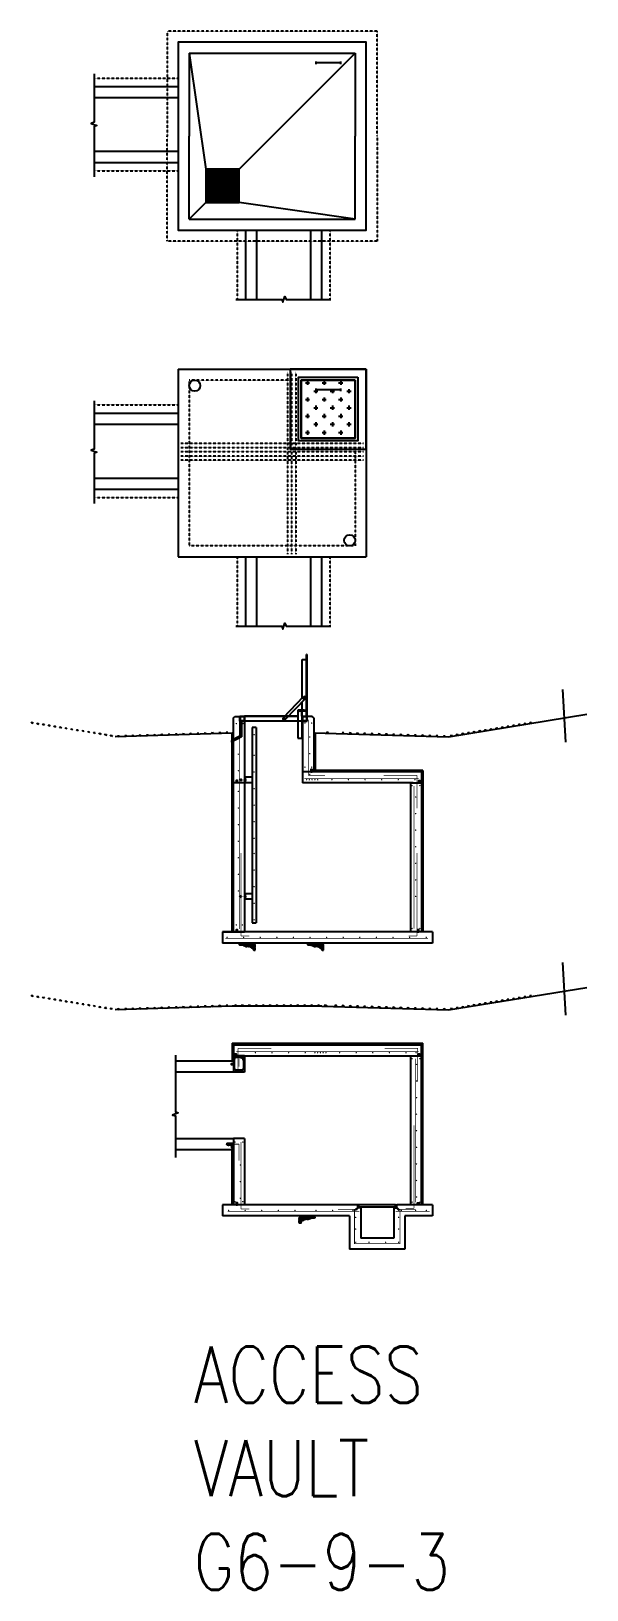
# Model space of a CAD drawing. Header units: inches. Extents: x -154 to 247, y -484 to 644.
import ezdxf

# ---------------------------------------------------------------- set-up
doc = ezdxf.new("R2010")
doc.units = ezdxf.units.IN
doc.header["$MEASUREMENT"] = 0
doc.linetypes.add('HIDDEN2', pattern=[0.1875, 0.125, -0.0625])
for name, color, linetype in [('COE-01', 1, 'Continuous'), ('COE-01-HIDDEN', 1, 'HIDDEN2'), ('COE-02', 2, 'Continuous'), ('COE-03', 3, 'Continuous'), ('COE-04', 4, 'Continuous'), ('S-DETL-PN01', 2, 'Continuous'), ('S-DETL-PN01-HIDE', 3, 'HIDDEN2'), ('S-DETL-PN02', 4, 'Continuous'), ('S-DETL-PN03', 1, 'Continuous'), ('S-DIM', 2, 'Continuous'), ('S-EXISTING', 13, 'Continuous'), ('S-FOOTING', 2, 'HIDDEN2'), ('S-TEXT', 4, 'Continuous'), ('SNFILL', 3, 'Continuous')]:
    doc.layers.add(name, color=color, linetype=linetype)
doc.styles.add('3_32', font='romans.shx', dxfattribs={"width": 0.8})

# ---------------------------------------------------------------- blocks, each defined once
blk = doc.blocks.new('structural_fill')
at = {"layer": 'SNFILL'}
for points in [[(0, -2.6), (0.1, -2.3), (0.2, -2), (0.4, -1.7), (0.7, -1.6), (1.3, -1.6), (1.6, -1.7), (1.9, -1.9), (1.7, -2.2), (1.4, -2.4), (1.1, -2.5), (0.8, -2.6), (0.6, -2.6), (0.3, -2.6), (0.1, -2.5)], [(0.1, -1.3), (0.1, -1), (0.2, -0.7), (0.4, -0.4), (0.7, -0.2), (1, -0.1), (1.6, -0.1), (1.9, -0.2), (2.2, -0.3), (2.4, -0.6), (2.2, -0.9), (1.9, -1.2), (1.6, -1.3), (1.3, -1.3), (1, -1.4), (0.7, -1.5), (0.4, -1.5), (0.1, -1.3), (0.1, -1.3)], [(0.1, -3.6), (0.1, -3.3), (0.2, -3.1), (0.5, -2.8), (0.8, -2.8), (1.1, -2.7), (1.3, -2.7), (1.6, -2.8), (1.6, -3.1), (1.6, -3.3), (1.3, -3.5), (1, -3.6), (0.8, -3.7), (0.5, -3.7), (0.2, -3.7), (0.1, -3.7)], [(0.2, -4.6), (0.1, -4.4), (0.2, -4.1), (0.5, -4), (0.8, -3.9), (1.3, -3.9), (1.6, -4), (1.6, -4.2), (1.3, -4.5), (1.1, -4.6), (0.8, -4.7), (0.5, -4.7), (0.3, -4.7), (0.2, -4.7)], [(1.9, -3), (1.7, -2.9), (1.6, -2.6), (1.6, -2.4), (1.9, -2.2), (2.1, -2.1), (2.4, -2), (2.7, -2), (3, -2.1), (3, -2.4), (2.9, -2.6), (2.7, -2.9), (2.5, -3), (2.2, -3), (2, -3)], [(2, -1.9), (1.8, -1.7), (1.8, -1.4), (2, -1.2), (2.3, -1.1), (2.8, -1.1), (3, -1.4), (2.8, -1.6), (2.6, -1.7), (2.3, -1.8), (2, -1.9), (2, -1.9)], [(2.7, -0.1), (3, -0.1), (3.2, -0.4), (3.3, -0.7), (3.1, -0.9), (2.8, -1), (2.6, -0.9), (2.4, -0.6), (2.3, -0.4), (2.5, -0.1), (2.7, 0)], [(3.4, -1), (3.6, -1), (3.9, -1), (4.1, -1.3), (4.2, -1.6), (4.1, -1.8), (3.9, -2.1), (3.6, -2.2), (3, -2.2), (2.7, -1.9), (2.8, -1.7), (3, -1.4), (3.2, -1.1), (3.3, -1)], [(4.1, 0), (4.4, 0), (4.7, -0.1), (4.9, -0.4), (4.8, -0.6), (4.5, -0.9), (4.2, -0.9), (4, -0.9), (3.7, -0.9), (3.4, -0.8), (3.3, -0.5), (3.4, -0.2), (3.7, -0.1), (4, 0), (4.2, 0)], [(5.2, -1.6), (4.9, -1.9), (4.7, -1.9), (4.4, -1.8), (4.3, -1.6), (4.3, -1.3), (4.4, -1), (4.7, -0.9), (4.9, -0.8), (5.2, -0.8), (5.5, -0.7), (5.8, -0.7), (6, -1), (5.9, -1.2), (5.7, -1.5), (5.5, -1.5), (5.3, -1.6)], [(6.1, 0), (6.4, -0.1), (6.6, -0.2), (6.7, -0.5), (6.4, -0.6), (6.1, -0.6), (5.9, -0.6), (5.6, -0.7), (5.3, -0.7), (5, -0.6), (4.9, -0.3), (5.2, -0.1), (5.5, -0.1), (5.7, 0), (6, 0), (6.1, 0)], [(6.8, -1.1), (7.1, -1.2), (7.4, -1.3), (7.5, -1.6), (7.2, -1.8), (6.9, -1.9), (6.6, -1.9), (6.3, -1.9), (6, -1.9), (5.7, -1.8), (5.8, -1.5), (6.1, -1.4), (6.4, -1.3), (6.7, -1.2), (6.7, -1.2)], [(6.8, -0.6), (7, -0.7), (7, -1), (6.7, -1.1), (6.4, -1.2), (6.2, -1.2), (5.9, -0.9), (6.1, -0.6), (6.4, -0.6), (6.6, -0.6), (6.8, -0.6)], [(7.5, 0), (7.7, -0.1), (8, -0.2), (8.1, -0.5), (7.9, -0.7), (7.6, -0.8), (7.3, -0.9), (7, -0.8), (7, -0.5), (7.1, -0.2), (7.3, -0.1), (7.4, 0)], [(8, -0.9), (8.3, -0.9), (8.7, -1), (8.6, -1.3), (8.3, -1.4), (8, -1.4), (7.4, -1.3), (7.3, -1), (7.6, -0.9), (7.9, -0.9)], [(9.3, 0), (9.6, -0.2), (9.9, -0.4), (10, -0.7), (9.7, -0.9), (9.4, -0.9), (9.1, -1), (8.5, -0.9), (8.1, -0.7), (8.2, -0.4), (8.2, -0.2), (8.5, -0.1), (8.8, 0), (9.4, 0)], [(11.2, 0), (11.5, -0.2), (11.7, -0.5), (11.4, -0.7), (11.1, -0.9), (10.2, -0.9), (10, -0.6), (10, -0.3), (10.3, -0.2), (10.6, -0.1), (10.9, -0.1), (11.1, 0)]]:
    blk.add_lwpolyline(points, dxfattribs=at)

msp = doc.modelspace()

# ---------------------------------------------------------------- hatches: boundary and pattern name
at = {"layer": 'COE-01'}
h = msp.add_hatch(dxfattribs=at)
h.set_pattern_fill('ANSI31', color=256, scale=15.748, style=0)
h.set_pattern_definition([(135, (680.7817, 1351.7008), (1.3919397, 1.3919397), [])])
h.paths.add_polyline_path([(-9, 136.2), (-8, 136.2), (-8, 4.2), (-9, 4.2)])
h = msp.add_hatch(dxfattribs=at)
h.set_pattern_fill('ANSI31', color=256, scale=15.748, style=0)
h.set_pattern_definition([(45, (-16530254.0596, -47523365.146), (-1.391939698766, 1.391939698766), [])])
h.paths.add_polyline_path([(129, 109.2), (51, 109.2), (51, 136.2), (50, 136.3), (50, 108.2), (128, 108.2), (128, 4.2), (129, 4.2)])
for points in [[(-5, 101.8), (-6, 101.8), (-6, 100.3), (-5, 100.3)], [(48.9, 109.7), (47.9, 109.7), (47.9, 108.2), (48.9, 108.2)], [(126.9, 101.7), (125.9, 101.7), (125.9, 100.2), (126.9, 100.2)], [(-5, -6.2), (-6, -6.2), (-6, -7.7), (-5, -7.7)], [(126, -6.3), (125, -6.3), (125, -7.8), (126, -7.8)], [(-7, -95.9), (-6, -95.9), (-6, -97.4), (-7, -97.4)], [(125.5, -95.9), (126.5, -95.9), (126.5, -97.4), (125.5, -97.4)], [(-9.5, -103.9), (-9.5, -102.9), (-8, -102.9), (-8, -103.9)], [(-9.5, -162.9), (-9.5, -163.9), (-8, -163.9), (-8, -162.9)], [(-5, -203.9), (-6, -203.9), (-6, -205.4), (-5, -205.4)], [(125, -203.9), (126, -203.9), (126, -205.4), (125, -205.4)]]:
    msp.add_hatch(color=256, dxfattribs=at).paths.add_polyline_path(points)
h = msp.add_hatch(dxfattribs=at)
h.set_pattern_fill('ANSI31', color=256, scale=15.748, style=0)
h.set_pattern_definition([(135, (16530385.966, -47523586.8188), (1.391939698766, 1.391939698766), [])])
h.paths.add_polyline_path([(-9, -88.4), (63, -88.4), (129, -88.4), (128, -89.4), (64, -89.4), (-8, -89.4), (-8, -101.4), (-9, -101.4)])
h = msp.add_hatch(dxfattribs=at)
h.set_pattern_fill('ANSI31', color=256, scale=15.748, style=0)
h.set_pattern_definition([(45, (-560.8753, 1130.0278), (-1.3919397, 1.3919397), [])])
h.paths.add_polyline_path([(129, -88.4), (128, -89.4), (128, -193.4), (129, -193.4)])
h = msp.add_hatch(dxfattribs=at)
h.set_pattern_fill('ANSI31', color=256, scale=15.748, style=0)
h.set_pattern_definition([(225, (16530385.966, 47523283.9292), (1.391939698766, -1.391939698766), [])])
h.paths.add_polyline_path([(-9, -193.4), (-8, -193.4), (-8, -165.4), (-9, -165.4)])
at = {"layer": 'S-DETL-PN01'}
h = msp.add_hatch(dxfattribs=at)
h.set_pattern_fill('GRATE', color=256, scale=24, style=0)
h.set_pattern_definition([(0, (-1315.9901, 200.2305), (0, 0.75), []), (90, (-1315.99, 200.2305), (-3, 2e-16), [])])
h.paths.add_polyline_path([(-28, 520.3), (-4, 520.3), (-4, 544.3), (-28, 544.3)])
at = {"layer": 'S-DETL-PN03'}
h = msp.add_hatch(dxfattribs=at)
h.set_pattern_fill('CROSS', color=256, scale=24, style=0)
h.set_pattern_definition([(0, (-40, 545.685), (6, -6), [3, -9]), (270, (-38.5, 547.185), (-6, -6), [3, -9])])
h.paths.add_polyline_path([(80, 349.7), (80, 391.7), (41, 391.7), (41, 349.7)])

# ---------------------------------------------------------------- linework, layer by layer
at = {"layer": 'COE-01'}
for p, q in [((51.5, 622.3), (51.5, 620.3)), ((69.5, 621.3), (51.5, 621.3)), ((69.5, 622.3), (69.5, 620.3)), ((51.5, 385.7), (51.5, 383.7)), ((69.5, 384.7), (51.5, 384.7)), ((69.5, 385.7), (69.5, 383.7)), ((45, 193), (44.7, 193)), ((44.7, 148.2), (44.7, 193)), ((45, 193), (45.2, 193)), ((45, 148), (45, 193)), ((45.2, 148.5), (45.2, 193)), ((41.7, 161.5), (41.7, 189.4)), ((41.7, 189.4), (44.7, 189.4)), ((42.5, 162.3), (27.9, 147.2)), ((43.9, 160.9), (29.3, 145.9)), ((41.5, 158.3), (41.5, 142.2)), ((41.7, 152), (41.7, 158.7)), ((-3.3, 144.9), (-3.3, 148.5)), ((-3.3, 148.5), (0.2, 148.5)), ((-3.3, 144.9), (-3.3, 148.5)), ((-3, 148.2), (0, 148.2)), ((-3, 145.2), (-3, 148.2)), ((31.9, 148.5), (0, 148.5)), ((0, 145.2), (0, 148.2)), ((0.2, 144.9), (0.2, 148.5)), ((31.7, 148.2), (0.2, 148.2)), ((38.5, 148.2), (31.6, 148.2)), ((38.5, 148.5), (31.8, 148.5)), ((38.5, 152.8), (38.5, 132.4)), ((41.5, 152.8), (38.5, 152.8)), ((43.2, 152.8), (40, 152.8)), ((43.2, 152), (40, 151.9)), ((42, 152.9), (41.5, 152.9)), ((41.5, 148.5), (41.5, 152.8)), ((44.7, 152), (41.7, 152)), ((42, 148.5), (41.7, 148.5)), ((41.7, 144.9), (41.7, 148.5)), ((41.7, 148.5), (45.2, 148.5)), ((42, 145.2), (42, 148.2)), ((42, 148.2), (45, 148.2)), ((44.7, 148), (44.7, 148.2)), ((44.7, 148), (45, 148)), ((44.7, 148), (44.7, 148)), ((45, 145.2), (45, 148.2)), ((45.2, 144.9), (45.2, 148.5)), ((-8, 136.2), (-9, 136.2)), ((0, 144.9), (-3.3, 144.9)), ((-3.3, 144.9), (-3.3, 134)), ((-3.3, 144.9), (0.2, 144.9)), ((-3, 145.2), (0, 145.2)), ((-2.3, 144.9), (-2.3, 133.4)), ((41.3, 144.9), (0.2, 144.9)), ((41.7, 144.9), (41.5, 144.9)), ((41.5, 142.2), (41.5, 132.4)), ((41.7, 144.9), (45.2, 144.9)), ((42, 145.2), (45, 145.2)), ((51, 136.2), (50, 136.2)), ((51, 136.2), (51, 109.2)), ((-3.3, 134), (-9.4, 130.8)), ((-2.3, 133.4), (-9.4, 129.7)), ((38.5, 132.4), (41.5, 132.4)), ((42, 132.4), (41.5, 132.4)), ((129, 109.2), (51, 109.2)), ((129, 109.2), (129, -7.8)), ((56, -61.4), (-9, -61.4)), ((-9, -88.4), (129, -88.4)), ((-9, -88.4), (-9, -101.4)), ((-9, -205.4), (-9, -165.4))]:
    msp.add_line(p, q, dxfattribs=at)
at = {"layer": 'COE-01', "linetype": 'Continuous'}
for p, q in [((-9, -7.8), (-9, 136.2)), ((129, -205.4), (129, -88.4))]:
    msp.add_line(p, q, dxfattribs=at)
at = {"layer": 'COE-01'}
for points in [[(50, 136.3), (147.4, 133.4), (247.5, 149.8)], [(-9, 136.2), (-93.5, 133.4)], [(-6, 100.3), (-5, 100.3), (-5, 101.8), (-6, 101.8), (-6, 100.3)], [(47.9, 108.2), (48.9, 108.2), (48.9, 109.7), (47.9, 109.7), (47.9, 108.2)], [(125.9, 100.2), (126.9, 100.2), (126.9, 101.7), (125.9, 101.7), (125.9, 100.2)], [(-6, -7.7), (-5, -7.7), (-5, -6.2), (-6, -6.2), (-6, -7.7)], [(125, -7.8), (126, -7.8), (126, -6.3), (125, -6.3), (125, -7.8)], [(56, -61.4), (147.4, -64.2), (247.5, -47.9)], [(-9, -61.4), (-93.5, -64.2)], [(-6, -97.4), (-7, -97.4), (-7, -95.9), (-6, -95.9), (-6, -97.4)], [(126.5, -97.4), (125.5, -97.4), (125.5, -95.9), (126.5, -95.9), (126.5, -97.4)], [(-8, -102.9), (-8, -103.9), (-9.5, -103.9), (-9.5, -102.9), (-8, -102.9)], [(-8, -163.9), (-8, -162.9), (-9.5, -162.9), (-9.5, -163.9), (-8, -163.9)], [(-6, -205.4), (-5, -205.4), (-5, -203.9), (-6, -203.9), (-6, -205.4)], [(126, -205.4), (125, -205.4), (125, -203.9), (126, -203.9), (126, -205.4)]]:
    msp.add_lwpolyline(points, dxfattribs=at)
at = {"layer": 'COE-01', "linetype": 'Continuous', "flags": 128}
msp.add_lwpolyline([(-9.4, 130.8), (-9.4, 129.7)], dxfattribs=at)
at = {"layer": 'COE-01'}
for centre, radius in [((43.2, 161.6), 0.734), ((28.6, 146.5), 0.734), ((40, 152.4), 0.442), ((43.2, 152.4), 0.442), ((44.8, 148.1), 0.125)]:
    msp.add_circle(centre, radius, dxfattribs=at)
for centre, start, end in [((43.2, 161.6), 315.8677, 135.8677), ((28.6, 146.5), 135.8677, 315.8677)]:
    msp.add_arc(centre, 0.984, start, end, dxfattribs=at)
msp.add_spline([(-8, -162.1), (-8.6, -162.3), (-9.3, -162.2), (-10, -162.3), (-10.7, -162.1), (-11.5, -162.3), (-12.1, -162.1), (-12.6, -162), (-12.7, -161.4), (-12.5, -160.8), (-12.1, -160.6), (-11.3, -160.7), (-10.6, -160.6), (-9.7, -160.8), (-8.8, -160.7), (-8, -160.7)], degree=3, dxfattribs=at)
at = {"layer": 'COE-01-HIDDEN'}
for p, q in [((31, 397.7), (31, 265.7)), ((34, 397.7), (34, 265.7)), ((37, 397.7), (37, 265.7)), ((86, 345.7), (-46, 345.7)), ((86, 342.7), (-46, 342.7)), ((86, 339.7), (-46, 339.7)), ((86, 336.7), (-46, 336.7)), ((86, 333.7), (-46, 333.7))]:
    msp.add_line(p, q, dxfattribs=at)
at = {"layer": 'COE-02'}
for p, q in [((229.8, 167.7), (232, 129.6)), ((229.8, -30), (232, -68.1))]:
    msp.add_line(p, q, dxfattribs=at)
for points in [[(-153.5, 143.2), (-154.3, 144)], [(-153.5, 143.2), (-153.5, 144.3)], [(-153.5, 143.2), (-152.7, 144)], [(-149.4, 142.5), (-150.2, 143.3)], [(-149.4, 142.5), (-149.4, 143.6)], [(-149.4, 142.5), (-148.6, 143.3)], [(-145.3, 141.9), (-146.1, 142.6)], [(-145.3, 141.9), (-145.3, 143)], [(-145.3, 141.9), (-144.5, 142.6)], [(-141.2, 141.2), (-142, 142)], [(-141.2, 141.2), (-141.2, 142.3)], [(-141.2, 141.2), (-140.4, 142)], [(-137.1, 140.5), (-137.9, 141.3)], [(-137.1, 140.5), (-137.1, 141.6)], [(-137.1, 140.5), (-136.3, 141.3)], [(-133.1, 139.8), (-133.9, 140.6)], [(-133.1, 139.8), (-133.1, 141)], [(-133.1, 139.8), (-132.3, 140.6)], [(-129, 139.2), (-129.8, 140)], [(-129, 139.2), (-129, 140.3)], [(-129, 139.2), (-128.2, 140)], [(-124.9, 138.5), (-125.7, 139.3)], [(-124.9, 138.5), (-124.9, 139.6)], [(-124.9, 138.5), (-124.1, 139.3)], [(-120.8, 137.8), (-121.6, 138.6)], [(-120.8, 137.8), (-120.8, 139)], [(-120.8, 137.8), (-120, 138.6)], [(-116.7, 137.2), (-117.5, 138)], [(-116.7, 137.2), (-116.7, 138.3)], [(-116.7, 137.2), (-115.9, 138)], [(-112.6, 136.5), (-113.4, 137.3)], [(-112.6, 136.5), (-112.6, 137.6)], [(-112.6, 136.5), (-111.8, 137.3)], [(-108.6, 135.8), (-109.3, 136.6)], [(-108.6, 135.8), (-108.6, 137)], [(-108.6, 135.8), (-107.8, 136.6)], [(-104.5, 135.2), (-105.3, 136)], [(-104.5, 135.2), (-104.5, 136.3)], [(-104.5, 135.2), (-103.7, 136)], [(-100.4, 134.5), (-100.4, 135.6)], [(-64.9, 134.4), (-64.9, 135.5)], [(-59.7, 134.6), (-59.7, 135.7)], [(-54.4, 134.7), (-55.2, 135.5)], [(-54.4, 134.7), (-54.4, 135.9)], [(-54.4, 134.7), (-53.7, 135.5)], [(-49.2, 134.9), (-50, 135.7)], [(-49.2, 134.9), (-49.2, 136)], [(-49.2, 134.9), (-48.4, 135.7)], [(-44, 135.1), (-44.8, 135.9)], [(-44, 135.1), (-44, 136.2)], [(-44, 135.1), (-43.2, 135.9)], [(-38.8, 135.3), (-39.5, 136.1)], [(-38.8, 135.3), (-38.8, 136.4)], [(-38.8, 135.3), (-38, 136.1)], [(-33.5, 135.4), (-34.3, 136.2)], [(-33.5, 135.4), (-33.5, 136.6)], [(-33.5, 135.4), (-32.7, 136.2)], [(-28.3, 135.6), (-29.1, 136.4)], [(-28.3, 135.6), (-28.3, 136.7)], [(-28.3, 135.6), (-27.5, 136.4)], [(-23.1, 135.8), (-23.8, 136.6)], [(-23.1, 135.8), (-23.1, 136.9)], [(-23.1, 135.8), (-22.3, 136.6)], [(-17.8, 136), (-18.6, 136.7)], [(-17.8, 136), (-17.8, 137.1)], [(-17.8, 136), (-17, 136.7)], [(-12.6, 136.1), (-13.4, 136.9)], [(-12.6, 136.1), (-12.6, 137.2)], [(-12.6, 136.1), (-11.8, 136.9)], [(60.1, 136.1), (59.3, 136.9)], [(60.1, 136.1), (60.1, 137.2)], [(60.1, 136.1), (60.9, 136.9)], [(71.3, 136), (70.5, 136.7)], [(71.3, 136), (71.3, 137.1)], [(71.3, 136), (72.1, 136.7)], [(76.6, 135.8), (75.8, 136.6)], [(76.6, 135.8), (76.6, 136.9)], [(76.6, 135.8), (77.4, 136.6)], [(81.8, 135.6), (81, 136.4)], [(81.8, 135.6), (81.8, 136.7)], [(81.8, 135.6), (82.6, 136.4)], [(87, 135.4), (86.2, 136.2)], [(87, 135.4), (87, 136.6)], [(87, 135.4), (87.8, 136.2)], [(92.3, 135.3), (91.5, 136.1)], [(92.3, 135.3), (92.3, 136.4)], [(92.3, 135.3), (93.1, 136.1)], [(97.5, 135.1), (96.7, 135.9)], [(97.5, 135.1), (97.5, 136.2)], [(97.5, 135.1), (98.3, 135.9)], [(102.7, 134.9), (101.9, 135.7)], [(102.7, 134.9), (102.7, 136)], [(102.7, 134.9), (103.5, 135.7)], [(108, 134.7), (107.2, 135.5)], [(108, 134.7), (108, 135.9)], [(108, 134.7), (108.7, 135.5)], [(113.2, 134.6), (113.2, 135.7)], [(118.4, 134.4), (118.4, 135.5)], [(153.9, 134.5), (153.9, 135.6)], [(158, 135.2), (157.2, 136)], [(158, 135.2), (158, 136.3)], [(158, 135.2), (158.8, 136)], [(162.1, 135.8), (161.3, 136.6)], [(162.1, 135.8), (162.1, 137)], [(162.1, 135.8), (162.9, 136.6)], [(166.1, 136.5), (165.3, 137.3)], [(166.1, 136.5), (166.1, 137.6)], [(166.1, 136.5), (166.9, 137.3)], [(170.2, 137.2), (169.4, 138)], [(170.2, 137.2), (170.2, 138.3)], [(170.2, 137.2), (171, 138)], [(174.3, 137.8), (173.5, 138.6)], [(174.3, 137.8), (174.3, 139)], [(174.3, 137.8), (175.1, 138.6)], [(178.4, 138.5), (177.6, 139.3)], [(178.4, 138.5), (178.4, 139.6)], [(178.4, 138.5), (179.2, 139.3)], [(182.5, 139.2), (181.7, 140)], [(182.5, 139.2), (182.5, 140.3)], [(182.5, 139.2), (183.3, 140)], [(186.6, 139.8), (185.8, 140.6)], [(186.6, 139.8), (186.6, 141)], [(186.6, 139.8), (187.4, 140.6)], [(190.6, 140.5), (189.8, 141.3)], [(190.6, 140.5), (190.6, 141.6)], [(190.6, 140.5), (191.4, 141.3)], [(194.7, 141.2), (193.9, 142)], [(194.7, 141.2), (194.7, 142.3)], [(194.7, 141.2), (195.5, 142)], [(198.8, 141.9), (198, 142.6)], [(198.8, 141.9), (198.8, 143)], [(198.8, 141.9), (199.6, 142.6)], [(202.9, 142.5), (202.1, 143.3)], [(202.9, 142.5), (202.9, 143.6)], [(202.9, 142.5), (203.7, 143.3)], [(207, 143.2), (206.2, 144)], [(207, 143.2), (207, 144.3)], [(207, 143.2), (207.8, 144)], [(-100.4, 134.5), (-101.2, 135.3)], [(-100.4, 134.5), (-99.6, 135.3)], [(-96.3, 133.8), (-97.1, 134.6)], [(-96.3, 133.8), (-96.3, 135)], [(-96.3, 133.8), (-95.5, 134.6)], [(-91.1, 133.5), (-91.9, 134.3)], [(-91.1, 133.5), (-91.1, 134.7)], [(-91.1, 133.5), (-90.3, 134.3)], [(-85.8, 133.7), (-86.6, 134.5)], [(-85.8, 133.7), (-85.8, 134.8)], [(-85.8, 133.7), (-85, 134.5)], [(-80.6, 133.9), (-81.4, 134.7)], [(-80.6, 133.9), (-80.6, 135)], [(-80.6, 133.9), (-79.8, 134.7)], [(-75.4, 134), (-76.2, 134.8)], [(-75.4, 134), (-75.4, 135.2)], [(-75.4, 134), (-74.6, 134.8)], [(-70.1, 134.2), (-70.9, 135)], [(-70.1, 134.2), (-70.1, 135.3)], [(-70.1, 134.2), (-69.3, 135)], [(-64.9, 134.4), (-65.7, 135.2)], [(-64.9, 134.4), (-64.1, 135.2)], [(-59.7, 134.6), (-60.5, 135.4)], [(-59.7, 134.6), (-58.9, 135.4)], [(113.2, 134.6), (112.4, 135.4)], [(113.2, 134.6), (114, 135.4)], [(118.4, 134.4), (117.6, 135.2)], [(118.4, 134.4), (119.2, 135.2)], [(123.6, 134.2), (122.9, 135)], [(123.6, 134.2), (123.6, 135.3)], [(123.6, 134.2), (124.4, 135)], [(128.9, 134), (128.1, 134.8)], [(128.9, 134), (128.9, 135.2)], [(128.9, 134), (129.7, 134.8)], [(134.1, 133.9), (133.3, 134.7)], [(134.1, 133.9), (134.1, 135)], [(134.1, 133.9), (134.9, 134.7)], [(139.3, 133.7), (138.5, 134.5)], [(139.3, 133.7), (139.3, 134.8)], [(139.3, 133.7), (140.1, 134.5)], [(144.6, 133.5), (143.8, 134.3)], [(144.6, 133.5), (144.6, 134.7)], [(144.6, 133.5), (145.4, 134.3)], [(149.8, 133.8), (149, 134.6)], [(149.8, 133.8), (149.8, 135)], [(149.8, 133.8), (150.6, 134.6)], [(153.9, 134.5), (153.1, 135.3)], [(153.9, 134.5), (154.7, 135.3)], [(-153.5, -54.5), (-154.3, -53.7)], [(-153.5, -54.5), (-153.5, -53.4)], [(-153.5, -54.5), (-152.7, -53.7)], [(-149.4, -55.2), (-150.2, -54.4)], [(-149.4, -55.2), (-149.4, -54)], [(-149.4, -55.2), (-148.6, -54.4)], [(-145.3, -55.8), (-146.1, -55)], [(-145.3, -55.8), (-145.3, -54.7)], [(-145.3, -55.8), (-144.5, -55)], [(-141.2, -56.5), (-142, -55.7)], [(-141.2, -56.5), (-141.2, -55.4)], [(-141.2, -56.5), (-140.4, -55.7)], [(-137.1, -57.2), (-137.9, -56.4)], [(-137.1, -57.2), (-137.1, -56)], [(-137.1, -57.2), (-136.3, -56.4)], [(190.6, -57.2), (189.8, -56.4)], [(190.6, -57.2), (190.6, -56)], [(190.6, -57.2), (191.4, -56.4)], [(194.7, -56.5), (193.9, -55.7)], [(194.7, -56.5), (194.7, -55.4)], [(194.7, -56.5), (195.5, -55.7)], [(198.8, -55.8), (198, -55)], [(198.8, -55.8), (198.8, -54.7)], [(198.8, -55.8), (199.6, -55)], [(202.9, -55.2), (202.1, -54.4)], [(202.9, -55.2), (202.9, -54)], [(202.9, -55.2), (203.7, -54.4)], [(207, -54.5), (206.2, -53.7)], [(207, -54.5), (207, -53.4)], [(207, -54.5), (207.8, -53.7)], [(-133.1, -57.8), (-133.9, -57)], [(-133.1, -57.8), (-133.1, -56.7)], [(-133.1, -57.8), (-132.3, -57)], [(-129, -58.5), (-129.8, -57.7)], [(-129, -58.5), (-129, -57.4)], [(-129, -58.5), (-128.2, -57.7)], [(-124.9, -59.2), (-125.7, -58.4)], [(-124.9, -59.2), (-124.9, -58)], [(-124.9, -59.2), (-124.1, -58.4)], [(-120.8, -59.8), (-121.6, -59)], [(-120.8, -59.8), (-120.8, -58.7)], [(-120.8, -59.8), (-120, -59)], [(-116.7, -60.5), (-117.5, -59.7)], [(-116.7, -60.5), (-116.7, -59.4)], [(-116.7, -60.5), (-115.9, -59.7)], [(-112.6, -61.2), (-113.4, -60.4)], [(-112.6, -61.2), (-112.6, -60)], [(-112.6, -61.2), (-111.8, -60.4)], [(-108.6, -61.8), (-109.3, -61)], [(-108.6, -61.8), (-108.6, -60.7)], [(-108.6, -61.8), (-107.8, -61)], [(-104.5, -62.5), (-105.3, -61.7)], [(-104.5, -62.5), (-104.5, -61.4)], [(-104.5, -62.5), (-103.7, -61.7)], [(-100.4, -63.2), (-101.2, -62.4)], [(-100.4, -63.2), (-100.4, -62)], [(-100.4, -63.2), (-99.6, -62.4)], [(-96.3, -63.8), (-97.1, -63)], [(-96.3, -63.8), (-96.3, -62.7)], [(-96.3, -63.8), (-95.5, -63)], [(-91.1, -64.1), (-91.9, -63.3)], [(-91.1, -64.1), (-91.1, -63)], [(-91.1, -64.1), (-90.3, -63.3)], [(-85.8, -64), (-86.6, -63.2)], [(-85.8, -64), (-85.8, -62.8)], [(-85.8, -64), (-85, -63.2)], [(-80.6, -63.8), (-81.4, -63)], [(-80.6, -63.8), (-80.6, -62.7)], [(-80.6, -63.8), (-79.8, -63)], [(-75.4, -63.6), (-76.2, -62.8)], [(-75.4, -63.6), (-75.4, -62.5)], [(-75.4, -63.6), (-74.6, -62.8)], [(-70.1, -63.5), (-70.9, -62.7)], [(-70.1, -63.5), (-70.1, -62.3)], [(-70.1, -63.5), (-69.3, -62.7)], [(-64.9, -63.3), (-65.7, -62.5)], [(-64.9, -63.3), (-64.9, -62.2)], [(-64.9, -63.3), (-64.1, -62.5)], [(-59.7, -63.1), (-60.5, -62.3)], [(-59.7, -63.1), (-59.7, -62)], [(-59.7, -63.1), (-58.9, -62.3)], [(-54.4, -62.9), (-55.2, -62.1)], [(-54.4, -62.9), (-54.4, -61.8)], [(-54.4, -62.9), (-53.7, -62.1)], [(-49.2, -62.8), (-50, -62)], [(-49.2, -62.8), (-49.2, -61.6)], [(-49.2, -62.8), (-48.4, -62)], [(-44, -62.6), (-44.8, -61.8)], [(-44, -62.6), (-44, -61.5)], [(-44, -62.6), (-43.2, -61.8)], [(-38.8, -62.4), (-39.5, -61.6)], [(-38.8, -62.4), (-38.8, -61.3)], [(-38.8, -62.4), (-38, -61.6)], [(-33.5, -62.2), (-34.3, -61.4)], [(-33.5, -62.2), (-33.5, -61.1)], [(-33.5, -62.2), (-32.7, -61.4)], [(-28.3, -62.1), (-29.1, -61.3)], [(-28.3, -62.1), (-28.3, -60.9)], [(-28.3, -62.1), (-27.5, -61.3)], [(-23.1, -61.9), (-23.8, -61.1)], [(-23.1, -61.9), (-23.1, -60.8)], [(-23.1, -61.9), (-22.3, -61.1)], [(-17.8, -61.7), (-18.6, -60.9)], [(-17.8, -61.7), (-17.8, -60.6)], [(-17.8, -61.7), (-17, -60.9)], [(-12.6, -61.5), (-13.4, -60.8)], [(-12.6, -61.5), (-12.6, -60.4)], [(-12.6, -61.5), (-11.8, -60.8)], [(-6.3, -61.4), (-7.1, -60.6)], [(-6.3, -61.4), (-6.3, -60.3)], [(-6.3, -61.4), (-5.5, -60.6)], [(-1.3, -61.4), (-2.1, -60.6)], [(-1.3, -61.4), (-1.3, -60.3)], [(-1.3, -61.4), (-0.5, -60.6)], [(3.7, -61.4), (2.9, -60.6)], [(3.7, -61.4), (3.7, -60.3)], [(3.7, -61.4), (4.5, -60.6)], [(8.7, -61.4), (7.9, -60.6)], [(8.7, -61.4), (8.7, -60.3)], [(8.7, -61.4), (9.5, -60.6)], [(13.7, -61.4), (12.9, -60.6)], [(13.7, -61.4), (13.7, -60.3)], [(13.7, -61.4), (14.5, -60.6)], [(18.7, -61.4), (17.9, -60.6)], [(18.7, -61.4), (18.7, -60.3)], [(18.7, -61.4), (19.5, -60.6)], [(23.7, -61.4), (22.9, -60.6)], [(23.7, -61.4), (23.7, -60.3)], [(23.7, -61.4), (24.5, -60.6)], [(28.7, -61.4), (27.9, -60.6)], [(28.7, -61.4), (28.7, -60.3)], [(28.7, -61.4), (29.5, -60.6)], [(33.7, -61.4), (32.9, -60.6)], [(33.7, -61.4), (33.7, -60.3)], [(33.7, -61.4), (34.5, -60.6)], [(38.7, -61.4), (37.9, -60.6)], [(38.7, -61.4), (38.7, -60.3)], [(38.7, -61.4), (39.5, -60.6)], [(43.7, -61.4), (42.9, -60.6)], [(43.7, -61.4), (43.7, -60.3)], [(43.7, -61.4), (44.5, -60.6)], [(48.7, -61.4), (47.9, -60.6)], [(48.7, -61.4), (48.7, -60.3)], [(48.7, -61.4), (49.5, -60.6)], [(53.7, -61.4), (52.9, -60.6)], [(53.7, -61.4), (53.7, -60.3)], [(53.7, -61.4), (54.5, -60.6)], [(58.7, -61.4), (57.9, -60.6)], [(58.7, -61.4), (58.7, -60.3)], [(58.7, -61.4), (59.5, -60.6)], [(66.1, -61.5), (65.3, -60.8)], [(66.1, -61.5), (66.1, -60.4)], [(66.1, -61.5), (66.9, -60.8)], [(71.3, -61.7), (70.5, -60.9)], [(71.3, -61.7), (71.3, -60.6)], [(71.3, -61.7), (72.1, -60.9)], [(76.6, -61.9), (75.8, -61.1)], [(76.6, -61.9), (76.6, -60.8)], [(76.6, -61.9), (77.4, -61.1)], [(81.8, -62.1), (81, -61.3)], [(81.8, -62.1), (81.8, -60.9)], [(81.8, -62.1), (82.6, -61.3)], [(87, -62.2), (86.2, -61.4)], [(87, -62.2), (87, -61.1)], [(87, -62.2), (87.8, -61.4)], [(92.3, -62.4), (91.5, -61.6)], [(92.3, -62.4), (92.3, -61.3)], [(92.3, -62.4), (93.1, -61.6)], [(97.5, -62.6), (96.7, -61.8)], [(97.5, -62.6), (97.5, -61.5)], [(97.5, -62.6), (98.3, -61.8)], [(102.7, -62.8), (101.9, -62)], [(102.7, -62.8), (102.7, -61.6)], [(102.7, -62.8), (103.5, -62)], [(108, -62.9), (107.2, -62.1)], [(108, -62.9), (108, -61.8)], [(108, -62.9), (108.7, -62.1)], [(113.2, -63.1), (112.4, -62.3)], [(113.2, -63.1), (113.2, -62)], [(113.2, -63.1), (114, -62.3)], [(118.4, -63.3), (117.6, -62.5)], [(118.4, -63.3), (118.4, -62.2)], [(118.4, -63.3), (119.2, -62.5)], [(123.6, -63.5), (122.9, -62.7)], [(123.6, -63.5), (123.6, -62.3)], [(123.6, -63.5), (124.4, -62.7)], [(128.9, -63.6), (128.1, -62.8)], [(128.9, -63.6), (128.9, -62.5)], [(128.9, -63.6), (129.7, -62.8)], [(134.1, -63.8), (133.3, -63)], [(134.1, -63.8), (134.1, -62.7)], [(134.1, -63.8), (134.9, -63)], [(139.3, -64), (138.5, -63.2)], [(139.3, -64), (139.3, -62.8)], [(139.3, -64), (140.1, -63.2)], [(144.6, -64.1), (143.8, -63.3)], [(144.6, -64.1), (144.6, -63)], [(144.6, -64.1), (145.4, -63.3)], [(149.8, -63.8), (149, -63)], [(149.8, -63.8), (149.8, -62.7)], [(149.8, -63.8), (150.6, -63)], [(153.9, -63.2), (153.1, -62.4)], [(153.9, -63.2), (153.9, -62)], [(153.9, -63.2), (154.7, -62.4)], [(158, -62.5), (157.2, -61.7)], [(158, -62.5), (158, -61.4)], [(158, -62.5), (158.8, -61.7)], [(162.1, -61.8), (161.3, -61)], [(162.1, -61.8), (162.1, -60.7)], [(162.1, -61.8), (162.9, -61)], [(166.1, -61.2), (165.3, -60.4)], [(166.1, -61.2), (166.1, -60)], [(166.1, -61.2), (166.9, -60.4)], [(170.2, -60.5), (169.4, -59.7)], [(170.2, -60.5), (170.2, -59.4)], [(170.2, -60.5), (171, -59.7)], [(174.3, -59.8), (173.5, -59)], [(174.3, -59.8), (174.3, -58.7)], [(174.3, -59.8), (175.1, -59)], [(178.4, -59.2), (177.6, -58.4)], [(178.4, -59.2), (178.4, -58)], [(178.4, -59.2), (179.2, -58.4)], [(182.5, -58.5), (181.7, -57.7)], [(182.5, -58.5), (182.5, -57.4)], [(182.5, -58.5), (183.3, -57.7)], [(186.6, -57.8), (185.8, -57)], [(186.6, -57.8), (186.6, -56.7)], [(186.6, -57.8), (187.4, -57)]]:
    msp.add_lwpolyline(points, dxfattribs=at)
for centre in [(-36, 387.7), (76, 275.7)]:
    msp.add_circle(centre, 4, dxfattribs=at)
at = {"layer": 'COE-03'}
msp.add_line((120, -170.4), (120, -204.4), dxfattribs=at)
msp.add_lwpolyline([(120, 100.2), (128, 100.2)], dxfattribs=at)
at = {"layer": 'COE-04'}
for p, q in [((5.5, 140.2), (5.5, 113)), ((8.5, 140.2), (5.5, 140.2)), ((8.5, 140.2), (8.5, 113)), ((5.5, 113), (5.5, -1.3)), ((8.5, 113), (8.5, -1.3)), ((0.5, 104.2), (0.5, 100.2)), ((0.5, 19.9), (0.5, 15.9))]:
    msp.add_line(p, q, dxfattribs=at)
at = {"layer": 'COE-04', "const_width": 0.5}
for points in [[(7.2, 135, -1), (6.7, 135, -1)], [(7.2, 120, -1), (6.7, 120, -1)], [(7.2, 108, -1), (6.7, 108, -1)], [(7.2, 96, -1), (6.7, 96, -1)], [(7.2, 84, -1), (6.7, 84, -1)], [(7.2, 84, -1), (6.7, 84, -1)], [(7.2, 72, -1), (6.7, 72, -1)], [(7.2, 72, -1), (6.7, 72, -1)], [(7.2, 60, -1), (6.7, 60, -1)], [(7.2, 60, -1), (6.7, 60, -1)], [(7.2, 49, -1), (6.7, 49, -1)], [(7.2, 49, -1), (6.7, 49, -1)], [(7.2, 37, -1), (6.7, 37, -1)], [(7.2, 37, -1), (6.7, 37, -1)], [(7.2, 25, -1), (6.7, 25, -1)], [(7.2, 25, -1), (6.7, 25, -1)], [(7.2, 13, -1), (6.7, 13, -1)], [(7.2, 1, -1), (6.7, 1, -1)]]:
    msp.add_lwpolyline(points, format="xyb", close=True, dxfattribs=at)
at = {"layer": 'COE-04'}
for points, format in [([(0.5, 102.2, 0.352, 0.352, 0), (-3.3, 102.2, 0.352, 0, 0), (-4, 102.2, 0, 0, 0)], "xyseb"), ([(0.5, 101.9), (0.5, 101.9), (0.5, 102.6), (0.5, 102.6), (0.5, 102.6), (0.8, 102.6), (0.8, 102.5), (0.8, 101.9), (0.8, 101.9, 0.131652), (0.8, 101.9, 0.306875), (0.8, 102.1, 0.131652), (0.8, 102.3, 0.094014), (0.8, 102.4, 0.131652), (0.8, 102.5, 0.306875), (0.8, 102.6), (0.5, 102.6), (0.5, 102.4), (0.8, 102.4), (0.5, 102.4), (0.5, 102.1), (0.8, 102.1), (0.5, 102.1), (0.5, 101.9), (0.8, 101.9)], "xyb"), ([(0.5, 17.9, 0.352, 0.352, 0), (-3.3, 17.9, 0.352, 0, 0), (-4, 17.9, 0, 0, 0)], "xyseb"), ([(0.5, 17.6), (0.5, 17.6), (0.5, 18.2), (0.5, 18.2), (0.5, 18.2), (0.8, 18.2), (0.8, 18.2), (0.8, 17.6), (0.8, 17.5, 0.131652), (0.8, 17.6, 0.306875), (0.8, 17.7, 0.131652), (0.8, 17.9, 0.094014), (0.8, 18.1, 0.131652), (0.8, 18.1, 0.306875), (0.8, 18.2), (0.5, 18.2), (0.5, 18.1), (0.8, 18.1), (0.5, 18.1), (0.5, 17.7), (0.8, 17.7), (0.5, 17.7), (0.5, 17.5), (0.8, 17.5)], "xyb")]:
    msp.add_lwpolyline(points, format=format, dxfattribs=at)
for points in [[(-2.8, 102.2), (-3.6, 103)], [(-2.8, 102.2), (-3.6, 101.5)], [(-2.2, 102.2), (-3, 103)], [(-2.2, 102.2), (-3, 101.5)], [(5.5, 104.2), (0, 104.2)], [(5.5, 100.2), (0, 100.2)], [(-2.8, 17.9), (-3.6, 18.6)], [(-2.8, 17.9), (-3.6, 17.2)], [(-2.2, 17.9), (-3, 18.6)], [(-2.2, 17.9), (-3, 17.2)], [(5.5, 19.9), (0, 19.9)], [(5.5, 15.9), (0, 15.9)]]:
    msp.add_lwpolyline(points, dxfattribs=at)
at = {"layer": 'COE-04', "const_width": 0.5, "flags": 128}
msp.add_lwpolyline([(-2.3, -10.7), (0.2, -10.7)], dxfattribs=at)
at = {"layer": 'S-DETL-PN01-HIDE'}
for p, q in [((-40, 391.7), (-40, 271.7)), ((33, 391.7), (-40, 391.7)), ((80, 341.7), (80, 271.7)), ((80, 271.7), (-40, 271.7))]:
    msp.add_line(p, q, dxfattribs=at)
at = {"layer": 'S-DETL-PN02'}
for p, q in [((-40, 628.3), (80, 628.3)), ((-40, 628.3), (-40, 568.3)), ((-40, 628.3), (-28, 544.3)), ((80, 628.3), (-4, 544.3)), ((80, 628.3), (80, 568.3)), ((-40, 508.3), (-40, 568.3)), ((80, 508.3), (80, 568.3)), ((-28, 520.3), (-40, 508.3)), ((80, 508.3), (-4, 520.3)), ((-40, 508.3), (80, 508.3)), ((-40, 508.3), (80, 508.3)), ((-48, 399.7), (-48, 263.7)), ((-48, 399.7), (88, 399.7)), ((88, 399.7), (88, 263.7)), ((-48, 263.7), (88, 263.7)), ((-7, 148.2), (-3.3, 148.2)), ((0, 148.2), (0, -7.8)), ((42, 148.2), (42, 100.2)), ((49, 148.2), (45.2, 148.2)), ((50, 147.2), (49, 148.2)), ((50, 147.2), (50, 108.2)), ((128, 108.2), (42, 108.2)), ((128, 108.2), (128, -7.8)), ((121.9, 100.2), (42, 100.2)), ((120, 100.2), (120, -7.8)), ((-16, -7.8), (-16, -15.8)), ((136, -7.8), (-16, -7.8)), ((-16, -7.8), (0, -7.8)), ((136, -7.8), (136, -15.8)), ((136, -15.8), (-16, -15.8)), ((-8, -89.4), (-8, -109.4)), ((-8, -89.4), (128, -89.4)), ((0, -97.4), (0, -109.4)), ((0, -97.4), (120, -97.4)), ((120, -97.4), (120, -205.4)), ((0, -109.4), (-8, -109.4)), ((-8, -157.4), (-8, -205.4)), ((0, -157.4), (-8, -157.4)), ((0, -157.4), (0, -205.4)), ((-16, -205.4), (-16, -213.4)), ((82, -205.4), (-16, -205.4)), ((76, -213.4), (-16, -213.4)), ((76, -213.4), (76, -237.4)), ((84, -207.4), (84, -229.4)), ((108, -207.4), (108, -229.4)), ((136, -205.4), (110, -205.4)), ((136, -213.4), (116, -213.4)), ((116, -213.4), (116, -237.4)), ((136, -205.4), (136, -213.4)), ((108, -229.4), (84, -229.4)), ((116, -237.4), (76, -237.4))]:
    msp.add_line(p, q, dxfattribs=at)
at = {"layer": 'S-DETL-PN02', "linetype": 'Continuous'}
for p, q in [((-8, 147.2), (-7, 148.2)), ((-8, -7.8), (-8, 147.2)), ((128, -205.4), (128, -89.4))]:
    msp.add_line(p, q, dxfattribs=at)
at = {"layer": 'S-DETL-PN02'}
for points in [[(-48, 568.3), (-48, 500.3), (88, 500.3), (88, 568.3), (88, 636.3), (-48, 636.3)], [(-28, 520.3), (-4, 520.3), (-4, 544.3), (-28, 544.3)], [(88, 399.7), (33, 399.7), (33, 341.7), (88, 341.7)], [(80, 391.7), (41, 391.7), (41, 349.7), (80, 349.7)], [(80, 391.7), (41, 391.7), (41, 349.7), (80, 349.7)]]:
    msp.add_lwpolyline(points, close=True, dxfattribs=at)
for points in [[(0, 100.2), (-8, 100.2)], [(0, -97.4), (-8, -97.4)], [(120, -97.4), (128, -97.4)]]:
    msp.add_lwpolyline(points, dxfattribs=at)
at = {"layer": 'S-DETL-PN03'}
for p, q in [((-7.6, -99.7), (-7.6, -106.7)), ((-1.5, -98.7), (-6.6, -98.7)), ((-0.5, -106.7), (-0.5, -99.7)), ((-6.6, -107.7), (-1.5, -107.7)), ((84, -207.4), (84, -206.9)), ((108, -207.4), (108, -206.9))]:
    msp.add_line(p, q, dxfattribs=at)
for points in [[(82, 393.7), (82, 347.7), (39, 347.7), (39, 393.7)], [(80, 391.7), (80, 349.7), (41, 349.7), (41, 391.7)]]:
    msp.add_lwpolyline(points, close=True, dxfattribs=at)
for points, const_width in [([(-6.2, 143.1, 1), (-5.7, 143.1, 1)], 0.5), ([(-1.4, 143.1, 1), (-0.9, 143.1, 1)], 0.5), ([(43.9, 143.4, -1), (43.4, 143.4, -1)], 0.5), ([(48.8, 143.4, -1), (48.3, 143.4, -1)], 0.5), ([(-4.7, 132.9, 1), (-4.2, 132.9, 1)], 0.5), ([(47.4, 133.3, -1), (46.9, 133.3, -1)], 0.5), ([(-4.7, 120.9, 1), (-4.2, 120.9, 1)], 0.5), ([(47.4, 121.3, -1), (46.9, 121.3, -1)], 0.5), ([(-4.7, 108.9, 1), (-4.2, 108.9, 1)], 0.5), ([(43.9, 111.5, -1), (43.4, 111.5, -1)], 0.5), ([(45.1, 102.4, -1), (44.6, 102.4, -1)], 0.5), ([(47.1, 102.4, -1), (46.6, 102.4, -1)], 0.5), ([(47.4, 106.3, -1), (46.9, 106.3, -1)], 0.5), ([(48.8, 111.5, -1), (48.3, 111.5, -1)], 0.5), ([(49.1, 102.4, -1), (48.6, 102.4, -1)], 0.5), ([(51.1, 102.4, -1), (50.6, 102.4, -1)], 0.5), ([(53.1, 102.4, -1), (52.6, 102.4, -1)], 0.5), ([(63.4, 102.4, -1), (62.9, 102.4, -1)], 0.5), ([(75.4, 102.4, -1), (74.9, 102.4, -1)], 0.5), ([(87.4, 102.4, -1), (86.9, 102.4, -1)], 0.5), ([(99.4, 102.4, -1), (98.9, 102.4, -1)], 0.5), ([(111.4, 102.4, -1), (110.9, 102.4, -1)], 0.5), ([(123.4, 102.4, -1), (122.9, 102.4, -1)], 0.5), ([(-4.7, 93.9, 1), (-4.2, 93.9, 1)], 0.5), ([(121.4, 98.2, -1), (120.9, 98.2, -1)], 0.5), ([(123.5, 89.9, 1), (124, 89.9, 1)], 0.5), ([(126.5, 98.2, 1), (127, 98.2, 1)], 0.5), ([(-4.7, 81.9, 1), (-4.2, 81.9, 1)], 0.5), ([(-4.7, 69.9, 1), (-4.2, 69.9, 1)], 0.5), ([(123.5, 77.9, 1), (124, 77.9, 1)], 0.5), ([(-4.7, 57.9, 1), (-4.2, 57.9, 1)], 0.5), ([(123.5, 65.9, 1), (124, 65.9, 1)], 0.5), ([(-4.7, 45.9, 1), (-4.2, 45.9, 1)], 0.5), ([(123.5, 53.9, 1), (124, 53.9, 1)], 0.5), ([(-4.7, 33.9, 1), (-4.2, 33.9, 1)], 0.5), ([(123.5, 41.9, 1), (124, 41.9, 1)], 0.5), ([(123.5, 29.9, 1), (124, 29.9, 1)], 0.5), ([(-4.7, 21.9, 1), (-4.2, 21.9, 1)], 0.5), ([(123.5, 17.9, 1), (124, 17.9, 1)], 0.5), ([(-12.4, -11.7, -1), (-12.9, -11.7, -1)], 0.5), ([(-6.2, -2.7, 1), (-5.7, -2.7, 1)], 0.5), ([(-1.8, -2.7, 1), (-1.3, -2.7, 1)], 0.5), ([(-0.4, -11.7, -1), (-0.9, -11.7, -1)], 0.5), ([(11.6, -11.7, -1), (11.1, -11.7, -1)], 0.5), ([(23.6, -11.7, -1), (23.1, -11.7, -1)], 0.5), ([(35.6, -11.7, -1), (35.1, -11.7, -1)], 0.5), ([(47.6, -11.7, -1), (47.1, -11.7, -1)], 0.5), ([(59.6, -11.7, -1), (59.1, -11.7, -1)], 0.5), ([(71.6, -11.7, -1), (71.1, -11.7, -1)], 0.5), ([(83.6, -11.7, -1), (83.1, -11.7, -1)], 0.5), ([(95.6, -11.7, -1), (95.1, -11.7, -1)], 0.5), ([(107.6, -11.7, -1), (107.1, -11.7, -1)], 0.5), ([(119.6, -11.7, -1), (119.1, -11.7, -1)], 0.5), ([(121.4, -5.3, -1), (120.9, -5.3, -1)], 0.5), ([(126.5, -5.3, 1), (127, -5.3, 1)], 0.5), ([(131.6, -11.7, -1), (131.1, -11.7, -1)], 0.5), ([(131.6, -11.7, -1), (131.1, -11.7, -1)], 0.5), ([(-6.6, -99.5, -1), (-7.1, -99.5, -1)], 0.5), ([(-1.5, -99.5, 1), (-1, -99.5, 1)], 0.5), ([(8.1, -95.2, -1), (7.6, -95.2, -1)], 0.5), ([(20.1, -95.2, -1), (19.6, -95.2, -1)], 0.5), ([(32.1, -95.2, -1), (31.6, -95.2, -1)], 0.5), ([(44.1, -95.2, -1), (43.6, -95.2, -1)], 0.5), ([(51.1, -95.2, -1), (50.6, -95.2, -1)], 0.5), ([(53.1, -95.2, -1), (52.6, -95.2, -1)], 0.5), ([(55.1, -95.2, -1), (54.6, -95.2, -1)], 0.5), ([(57.1, -95.2, -1), (56.6, -95.2, -1)], 0.5), ([(59.1, -95.2, -1), (58.6, -95.2, -1)], 0.5), ([(69, -95.2, -1), (68.5, -95.2, -1)], 0.5), ([(81, -95.2, -1), (80.5, -95.2, -1)], 0.5), ([(93, -95.2, -1), (92.5, -95.2, -1)], 0.5), ([(105, -95.2, -1), (104.5, -95.2, -1)], 0.5), ([(117, -95.2, -1), (116.5, -95.2, -1)], 0.5), ([(121.4, -99.5, -1), (120.9, -99.5, -1)], 0.5), ([(123.8, -95.2, 1), (124.3, -95.2, 1)], 0.5), ([(126.5, -99.5, 1), (127, -99.5, 1)], 0.5), ([(-6.6, -107, -1), (-7.1, -107, -1)], 0.5), ([(-1.5, -107, 1), (-1, -107, 1)], 0.5), ([(124.6, -103.7, -1), (124.1, -103.7, -1)], 0.5), ([(124.6, -115.7, -1), (124.1, -115.7, -1)], 0.5), ([(124.6, -127.7, -1), (124.1, -127.7, -1)], 0.5), ([(124.6, -139.7, -1), (124.1, -139.7, -1)], 0.5), ([(124.6, -151.7, -1), (124.1, -151.7, -1)], 0.5), ([(-6.6, -159.9, 1), (-7.1, -159.9, 1)], 0.5), ([(-1.5, -159.9, -1), (-1, -159.9, -1)], 0.5), ([(124.6, -163.7, -1), (124.1, -163.7, -1)], 0.5), ([(-2.8, -176.5, -1), (-3.3, -176.5, -1)], 0.5), ([(124.6, -175.7, -1), (124.1, -175.7, -1)], 0.5), ([(-2.8, -188.5, -1), (-3.3, -188.5, -1)], 0.5), ([(124.6, -187.7, -1), (124.1, -187.7, -1)], 0.5), ([(-6.6, -203, -1), (-7.1, -203, -1)], 0.5), ([(-2.8, -200.5, -1), (-3.3, -200.5, -1)], 0.5), ([(-1.5, -203, 1), (-1, -203, 1)], 0.5), ([(121.4, -203.4, 1), (120.9, -203.4, 1)], 0.5), ([(124.6, -199.7, -1), (124.1, -199.7, -1)], 0.5), ([(126.5, -203.4, -1), (127, -203.4, -1)], 0.5), ([(-11.8, -209.4, 1), (-11.3, -209.4, 1)], 0.5), ([(0.2, -209.4, 1), (0.7, -209.4, 1)], 0.5), ([(12.2, -209.4, 1), (12.7, -209.4, 1)], 0.5), ([(24.2, -209.4, 1), (24.7, -209.4, 1)], 0.5), ([(36.2, -209.4, 1), (36.7, -209.4, 1)], 0.5), ([(51.9, -209.4, -1), (51.4, -209.4, -1)], 0.5), ([(63.9, -209.4, -1), (63.4, -209.4, -1)], 0.5), ([(78.2, -209.4, 1), (78.7, -209.4, 1)], 0.5), ([(80.6, -214.4, -1), (80.1, -214.4, -1)], 0.5), ([(83.7, -205.7, 1), (84, -205.7, 1)], 0.25), ([(87.7, -205.7, 1), (88, -205.7, 1)], 0.25), ([(91.7, -205.7, 1), (92, -205.7, 1)], 0.25), ([(95.7, -205.7, 1), (96, -205.7, 1)], 0.25), ([(99.7, -205.7, 1), (100, -205.7, 1)], 0.25), ([(103.7, -205.7, 1), (104, -205.7, 1)], 0.25), ([(107.7, -205.7, 1), (108, -205.7, 1)], 0.25), ([(107.7, -205.7, 1), (108, -205.7, 1)], 0.25), ([(111.1, -214.4, 1), (111.6, -214.4, 1)], 0.5), ([(113.7, -209.4, -1), (113.2, -209.4, -1)], 0.5), ([(123.9, -209.4, -1), (123.4, -209.4, -1)], 0.5), ([(131.7, -209.4, -1), (131.2, -209.4, -1)], 0.5), ([(80.6, -222.9, -1), (80.1, -222.9, -1)], 0.5), ([(111.1, -222.9, 1), (111.6, -222.9, 1)], 0.5), ([(80.7, -232.4, -1), (80.2, -232.4, -1)], 0.5), ([(90.2, -232.4, -1), (89.7, -232.4, -1)], 0.5), ([(102.2, -232.4, -1), (101.7, -232.4, -1)], 0.5), ([(111.7, -232.4, -1), (111.2, -232.4, -1)], 0.5)]:
    msp.add_lwpolyline(points, format="xyb", close=True, dxfattribs=dict(at, const_width=const_width))
at = {"layer": 'S-DETL-PN03', "const_width": 0.5, "flags": 128}
for points in [[(-3.5, 146.1), (-3.5, -5.6)], [(46.2, 145.9), (46.2, 105.6)], [(126, 103.4), (43.2, 103.4)], [(46.2, 105.6), (58.2, 105.6)], [(122.5, 97.8), (122.5, -5.4)], [(-2.6, 49.3), (-2.6, -10.7)], [(124.6, 49.3), (124.6, -10.7)], [(-2.6, -10.7), (3.4, -10.7)], [(124.6, -10.7), (118.6, -10.7)], [(-6, -94.2), (126, -94.2)], [(-4.7, -92.1), (-4.7, -107.2)], [(-4, -99.4), (-4, -105.4)], [(123.4, -99.4), (123.4, -203.4)], [(122.5, -147.8), (122.5, -207.8)], [(-2.6, -159.8), (-2.6, -208.4)], [(-2.6, -208.4), (3.4, -208.4)], [(122.5, -207.8), (116.5, -207.8)], [(122.5, -207.8), (116.5, -207.8)]]:
    msp.add_lwpolyline(points, dxfattribs=at)
at = {"layer": 'S-DETL-PN03', "const_width": 0.5}
for points in [[(124.7, 105.6), (100.7, 105.6)], [(124.7, 81.6), (124.7, 105.6)], [(132.6, -12.4), (-14, -12.4)], [(-4.7, -92.1), (19.3, -92.1)], [(-12, -161.4), (-4, -161.4)], [(-4, -161.4), (-4, -173.4)], [(83, -210.1), (-12.3, -210.1)], [(133.8, -210.1), (109.2, -210.1)]]:
    msp.add_lwpolyline(points, dxfattribs=at)
at = {"layer": 'S-DETL-PN03'}
for points in [[(125.2, -116.1, 0.5, 0.5, 0), (125.2, -92.1, 0.5, 0.5, 0), (101.2, -92.1, 0, 0, 0)], [(123.8, -208.5, 0.5, 0.5, 0), (112.3, -208.5, 0.5, 0.5, 0), (112.3, -233.4, 0.5, 0.5, 0), (79.5, -233.4, 0.5, 0.5, 0), (79.5, -208.5, 0.5, 0.5, 0), (67.6, -208.5, 0, 0, 0)]]:
    msp.add_lwpolyline(points, format="xyseb", dxfattribs=at)
for points in [[(80.3, -208.6), (80.1, -208.8)], [(80.1, -208.8), (80.6, -209.3)], [(80.3, -208.6), (80.5, -208.8)], [(82, -207.3), (80.5, -208.8)], [(82.1, -207.4), (80.6, -208.9)], [(80.6, -208.9), (80.8, -209.1)], [(80.8, -209.1), (80.6, -209.3)], [(82, -207.4), (82, -205.4)], [(82.5, -205.4), (82, -205.4)], [(84, -207.4), (82, -207.4)], [(82.5, -206.9), (82.5, -205.4)], [(84, -206.9), (82.5, -206.9)], [(82.7, -206.9), (82.7, -205.4)], [(109.2, -205.4), (82.7, -205.4)], [(109.2, -206.9), (82.7, -206.9)], [(108, -206.9), (109.5, -206.9)], [(108, -207.4), (110, -207.4)], [(109.2, -206.9), (109.2, -205.4)], [(109.5, -206.9), (109.5, -205.4)], [(109.5, -205.4), (110, -205.4)], [(109.8, -207.4), (111.3, -208.9)], [(110, -207.4), (110, -205.4)], [(110, -207.3), (111.5, -208.8)], [(111.3, -208.9), (111.1, -209.1)], [(111.1, -209.1), (111.3, -209.3)], [(111.8, -208.8), (111.3, -209.3)], [(111.6, -208.6), (111.5, -208.8)], [(111.6, -208.6), (111.8, -208.8)]]:
    msp.add_lwpolyline(points, dxfattribs=at)
for centre, start, end in [((-6.6, -99.7), 90, 180), ((-1.5, -99.7), 90, 180), ((-1.5, -99.7), 360, 90), ((-1.5, -99.7), 270, 360), ((-6.6, -106.7), 180, 270), ((-1.5, -106.7), 270, 360)]:
    msp.add_arc(centre, 1, start, end, dxfattribs=at)
at = {"layer": 'S-DIM'}
for p, q in [((82, -206.1), (82.5, -205.8)), ((82, -206.4), (82.5, -206.1)), ((82.6, -207.4), (83.1, -206.9)), ((83.1, -207.4), (83.5, -206.9)), ((108.8, -207.4), (108.4, -206.9)), ((109.3, -207.4), (108.9, -206.9)), ((110, -206.1), (109.5, -205.8)), ((110, -206.4), (109.5, -206.1))]:
    msp.add_line(p, q, dxfattribs=at)
at = {"layer": 'S-DIM', "linetype": 'Continuous'}
for points in [[(-108.7, 613.3), (-108.7, 578.3), (-110.8, 577.5), (-106.7, 576), (-108.7, 575.3), (-108.7, 538.8)], [(-6.4, 450.1), (27, 450.1), (27.7, 448.1), (29.2, 452.2), (30, 450.1), (62.4, 450.1)], [(-108.7, 376.8), (-108.7, 341.7), (-110.8, 341), (-106.7, 339.5), (-108.7, 338.7), (-108.7, 302.3)], [(-6.4, 213.6), (27, 213.6), (27.7, 211.5), (29.2, 215.7), (30, 213.6), (62.4, 213.6)], [(-50, -96.9), (-50, -138), (-48, -138.8), (-52.1, -140.3), (-50, -141), (-50, -171.1)]]:
    msp.add_lwpolyline(points, dxfattribs=at)
at = {"layer": 'S-EXISTING', "linetype": 'HIDDEN2'}
for p, q in [((-108.7, 610.3), (-48, 610.3)), ((-108.7, 543.3), (-48, 543.3)), ((-5, 450.1), (-5, 500.3)), ((62, 450.1), (62, 500.3)), ((-108.7, 373.7), (-48, 373.7)), ((-108.7, 306.7), (-48, 306.7)), ((-5, 213.6), (-5, 263.7)), ((62, 213.6), (62, 263.7))]:
    msp.add_line(p, q, dxfattribs=at)
at = {"layer": 'S-EXISTING'}
for p, q in [((-108.7, 604.3), (-48, 604.3)), ((-108.7, 596.3), (-48, 596.3)), ((-108.7, 557.3), (-48, 557.3)), ((-108.7, 549.3), (-48, 549.3)), ((1, 450.1), (1, 500.3)), ((9, 450.1), (9, 500.3)), ((48, 450.1), (48, 500.3)), ((56, 450.1), (56, 500.3)), ((-108.7, 367.7), (-48, 367.7)), ((-108.7, 359.7), (-48, 359.7)), ((-108.7, 320.7), (-48, 320.7)), ((-108.7, 312.7), (-48, 312.7)), ((1, 213.6), (1, 263.7)), ((9, 213.6), (9, 263.7)), ((48, 213.6), (48, 263.7)), ((56, 213.6), (56, 263.7)), ((-8, -101.4), (-50, -101.4)), ((-8, -109.4), (-50, -109.4)), ((-50, -157.4), (-8, -157.4)), ((-8, -165.4), (-50, -165.4))]:
    msp.add_line(p, q, dxfattribs=at)
at = {"layer": 'S-FOOTING'}
for points in [[(96, 568.3), (96, 644.3), (-56, 644.3), (-56, 568.3)], [(96, 568.3), (96, 492.3), (-56, 492.3), (-56, 568.3)]]:
    msp.add_lwpolyline(points, dxfattribs=at)
at = {"layer": 'S-TEXT'}
msp.add_line((5.5, -1.3), (8.5, -1.3), dxfattribs=at)

# ---------------------------------------------------------------- block references
at = {"layer": 'COE-01'}
for p, xscale, yscale, zscale in [((7.8, -16.3), -0.9999979995191097, 0.9999980000000619, 0.999998), ((57.2, -16.3), -0.9999979995191097, 0.9999980000000619, 0.999998), ((39.4, -214), 0.9999979995191097, 0.9999979995191097, 0.9999979995191097)]:
    msp.add_blockref('structural_fill', p, dxfattribs=dict(at, xscale=xscale, yscale=yscale, zscale=zscale))

# ---------------------------------------------------------------- texts
at = {"layer": 'S-TEXT', "insert": (-36.7, -307.9), "char_height": 40.634, "attachment_point": 1, "style": '3_32'}
msp.add_mtext_dynamic_manual_height_columns('ACCESS VAULT G6-9-3', width=59.245, gutter_width=0.469, heights=[0], dxfattribs=at)

doc.saveas('drawing.dxf')
